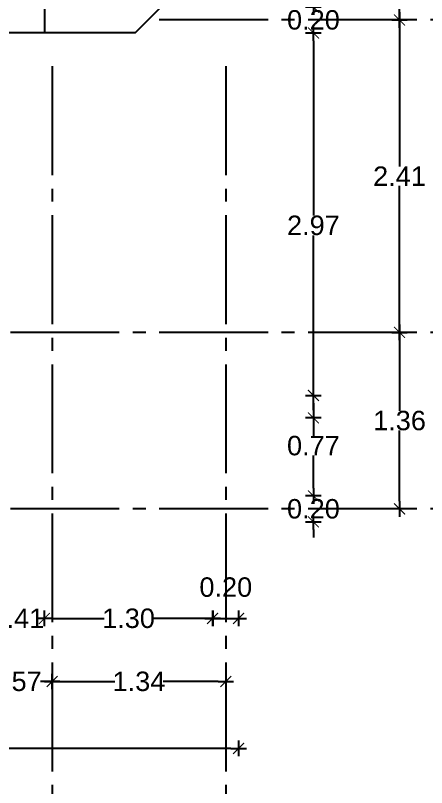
# Model space of a CAD drawing. Header units: millimetres. Extents: x 1217 to 2428, y 234 to 779.
# Drawn here: x 2365.27 to 2368.45, y 520.48 to 526.44 of the extents above; entities that cross this region are included whole.
import ezdxf

# ---------------------------------------------------------------- set-up
doc = ezdxf.new("R2010")
doc.units = ezdxf.units.MM
doc.linetypes.add('ACAD_ISO04W100', pattern=[30, 24, -3, 0, -3])
doc.layers.get('0').update_dxf_attribs({"lineweight": 5})
for name, color, linetype in [('0.2', 2, 'Continuous'), ('COTAS', 252, 'Continuous'), ('Ejes', 8, 'Continuous'), ('muros', 7, 'Continuous')]:
    doc.layers.add(name, color=color, linetype=linetype)
doc.styles.add('INTERARQ', font='arial.ttf')
doc.dimstyles.new('ESCALA_1-50', dxfattribs={"dimtxt": 0.15, "dimasz": 0.06, "dimexe": 0.18, "dimexo": 0.0625, "dimgap": 0, "dimtad": 0, "dimtih": 1, "dimtoh": 1, "dimzin": 0, "dimdsep": 46, "dimtxsty": 'INTERARQ', "dimblk": 'DIMTICK', "dimcen": 0, "dimse1": 1, "dimse2": 1, "dimclrd": 256, "dimclre": 1, "dimclrt": 2, "dimadec": 0, "dimazin": 0, "dimtfac": 4.5, "dimtofl": 0, "dimtmove": 2, "dimatfit": 3, "dimldrblk": 'DIMTICK', "dimfxl": 1, "dimtolj": 1, "dimtzin": 0, "dimarcsym": 0})

# ---------------------------------------------------------------- blocks, each defined once
blk = doc.blocks.new('DIMTICK')
at = {"color": 1}
for p, q in [((0, 1), (0, -1)), ((-1, 0), (1, 0))]:
    blk.add_line(p, q, dxfattribs=at)
at = {"color": 3, "const_width": 0.141}
blk.add_lwpolyline([(0.707, 0.707), (-0.707, -0.707)], dxfattribs=at)
blk = doc.blocks.new('*D413')
at = {"layer": 'COTAS', "lineweight": -2, "ltscale": 3, "transparency": 16777216}
for p, q in [((2365.0284, 521.7846), (2364.9684, 521.7846)), ((2365.5583, 521.7846), (2365.6183, 521.7846))]:
    blk.add_line(p, q, dxfattribs=at)
at = {"layer": 'Defpoints', "color": 0, "ltscale": 3, "transparency": 16777216}
for p in [(2365.4983, 526.0801), (2365.0884, 523.1102), (2365.4983, 521.7846)]:
    blk.add_point(p, dxfattribs=at)
at = {"layer": 'COTAS', "lineweight": -2, "ltscale": 3, "transparency": 16777216, "xscale": 0.06, "yscale": 0.06, "zscale": 0.06}
blk.add_blockref('DIMTICK', (2365.0884, 521.7846), dxfattribs=at)
at = {"layer": 'COTAS', "lineweight": -2, "ltscale": 3, "transparency": 16777216, "xscale": 0.06, "yscale": 0.06, "zscale": 0.06, "rotation": 180}
blk.add_blockref('DIMTICK', (2365.4983, 521.7846), dxfattribs=at)
at = {"layer": 'COTAS', "color": 2, "ltscale": 3, "transparency": 16777216, "insert": (2365.2934, 521.7846), "char_height": 0.15, "attachment_point": 5, "style": 'INTERARQ'}
blk.add_mtext('\\A1;0.41', dxfattribs=at)
blk = doc.blocks.new('*D414')
at = {"layer": 'COTAS', "lineweight": -2, "ltscale": 3, "transparency": 16777216}
for p, q in [((2365.5583, 521.7846), (2365.9608, 521.7846)), ((2366.7383, 521.7846), (2366.3358, 521.7846))]:
    blk.add_line(p, q, dxfattribs=at)
at = {"layer": 'Defpoints', "color": 0, "ltscale": 3, "transparency": 16777216}
for p in [(2366.7983, 526.2801), (2365.4983, 526.0801), (2366.7983, 521.7846)]:
    blk.add_point(p, dxfattribs=at)
at = {"layer": 'COTAS', "lineweight": -2, "ltscale": 3, "transparency": 16777216, "xscale": 0.06, "yscale": 0.06, "zscale": 0.06, "rotation": 180}
blk.add_blockref('DIMTICK', (2365.4983, 521.7846), dxfattribs=at)
at = {"layer": 'COTAS', "lineweight": -2, "ltscale": 3, "transparency": 16777216, "xscale": 0.06, "yscale": 0.06, "zscale": 0.06}
blk.add_blockref('DIMTICK', (2366.7983, 521.7846), dxfattribs=at)
at = {"layer": 'COTAS', "color": 2, "ltscale": 3, "transparency": 16777216, "insert": (2366.1483, 521.7846), "char_height": 0.15, "attachment_point": 5, "style": 'INTERARQ'}
blk.add_mtext('\\A1;1.30', dxfattribs=at)
blk = doc.blocks.new('*D415')
at = {"layer": 'COTAS', "lineweight": -2, "ltscale": 3, "transparency": 16777216}
blk.add_line((2366.8583, 521.7846), (2366.9383, 521.7846), dxfattribs=at)
at = {"layer": 'Defpoints', "color": 0, "ltscale": 3, "transparency": 16777216}
for p in [(2366.7983, 526.2801), (2366.9983, 526.0801), (2366.9983, 521.7846)]:
    blk.add_point(p, dxfattribs=at)
at = {"layer": 'COTAS', "lineweight": -2, "ltscale": 3, "transparency": 16777216, "xscale": 0.06, "yscale": 0.06, "zscale": 0.06, "rotation": 180}
blk.add_blockref('DIMTICK', (2366.7983, 521.7846), dxfattribs=at)
at = {"layer": 'COTAS', "lineweight": -2, "ltscale": 3, "transparency": 16777216, "xscale": 0.06, "yscale": 0.06, "zscale": 0.06}
blk.add_blockref('DIMTICK', (2366.9983, 521.7846), dxfattribs=at)
at = {"layer": 'COTAS', "color": 2, "ltscale": 3, "transparency": 16777216, "insert": (2366.8995, 522.0252), "char_height": 0.15, "attachment_point": 5, "style": 'INTERARQ'}
blk.add_mtext('\\A1;0.20', dxfattribs=at)
blk = doc.blocks.new('*D424')
at = {"layer": 'COTAS', "lineweight": -2, "ltscale": 3, "transparency": 16777216}
for p, q in [((2365.0496, 521.2982), (2365.0789, 521.2982)), ((2365.498, 521.2982), (2365.4686, 521.2982))]:
    blk.add_line(p, q, dxfattribs=at)
at = {"layer": 'Defpoints', "color": 0, "ltscale": 3, "transparency": 16777216}
for p in [(2364.9896, 522.4081), (2365.558, 522.4081, 0), (2365.558, 521.2982)]:
    blk.add_point(p, dxfattribs=at)
at = {"layer": 'COTAS', "lineweight": -2, "ltscale": 3, "transparency": 16777216, "xscale": 0.06, "yscale": 0.06, "zscale": 0.06, "rotation": 180}
blk.add_blockref('DIMTICK', (2364.9896, 521.2982), dxfattribs=at)
at = {"layer": 'COTAS', "lineweight": -2, "ltscale": 3, "transparency": 16777216, "xscale": 0.06, "yscale": 0.06, "zscale": 0.06}
blk.add_blockref('DIMTICK', (2365.558, 521.2982), dxfattribs=at)
at = {"layer": 'COTAS', "color": 2, "ltscale": 3, "transparency": 16777216, "insert": (2365.2738, 521.2982), "char_height": 0.15, "attachment_point": 5, "style": 'INTERARQ'}
blk.add_mtext('\\A1;0.57', dxfattribs=at)
blk = doc.blocks.new('*D425')
at = {"layer": 'COTAS', "lineweight": -2, "ltscale": 3, "transparency": 16777216}
for p, q in [((2365.618, 521.2982), (2366.0413, 521.2982)), ((2366.8395, 521.2982), (2366.4162, 521.2982))]:
    blk.add_line(p, q, dxfattribs=at)
at = {"layer": 'Defpoints', "color": 0, "ltscale": 3, "transparency": 16777216}
for p in [(2365.558, 522.4081, 0), (2366.8995, 522.4081), (2366.8995, 521.2982)]:
    blk.add_point(p, dxfattribs=at)
at = {"layer": 'COTAS', "lineweight": -2, "ltscale": 3, "transparency": 16777216, "xscale": 0.06, "yscale": 0.06, "zscale": 0.06, "rotation": 180}
blk.add_blockref('DIMTICK', (2365.558, 521.2982), dxfattribs=at)
at = {"layer": 'COTAS', "lineweight": -2, "ltscale": 3, "transparency": 16777216, "xscale": 0.06, "yscale": 0.06, "zscale": 0.06}
blk.add_blockref('DIMTICK', (2366.8995, 521.2982), dxfattribs=at)
at = {"layer": 'COTAS', "color": 2, "ltscale": 3, "transparency": 16777216, "insert": (2366.2287, 521.2982), "char_height": 0.15, "attachment_point": 5, "style": 'INTERARQ'}
blk.add_mtext('\\A1;1.34', dxfattribs=at)
blk = doc.blocks.new('*D426')
at = {"layer": 'COTAS', "lineweight": -2, "ltscale": 3, "transparency": 16777216}
for p, q in [((2352.9384, 520.782), (2359.6931, 520.782)), ((2366.9383, 520.782), (2360.1836, 520.782))]:
    blk.add_line(p, q, dxfattribs=at)
at = {"layer": 'Defpoints', "color": 0, "ltscale": 3, "transparency": 16777216}
for p in [(2352.8784, 526.0801, 0), (2366.9983, 526.0801, 0), (2366.9983, 520.782)]:
    blk.add_point(p, dxfattribs=at)
at = {"layer": 'COTAS', "lineweight": -2, "ltscale": 3, "transparency": 16777216, "xscale": 0.06, "yscale": 0.06, "zscale": 0.06, "rotation": 180}
blk.add_blockref('DIMTICK', (2352.8784, 520.782), dxfattribs=at)
at = {"layer": 'COTAS', "lineweight": -2, "ltscale": 3, "transparency": 16777216, "xscale": 0.06, "yscale": 0.06, "zscale": 0.06}
blk.add_blockref('DIMTICK', (2366.9983, 520.782), dxfattribs=at)
at = {"layer": 'COTAS', "color": 2, "ltscale": 3, "transparency": 16777216, "insert": (2359.9384, 520.782), "char_height": 0.15, "attachment_point": 5, "style": 'INTERARQ'}
blk.add_mtext('\\A1;14.12', dxfattribs=at)
blk = doc.blocks.new('*D463')
at = {"layer": 'COTAS', "lineweight": -2, "ltscale": 3, "transparency": 16777216}
for p, q in [((2367.5764, 522.7893), (2367.5764, 522.8493)), ((2367.5764, 522.4693), (2367.5764, 522.4093))]:
    blk.add_line(p, q, dxfattribs=at)
at = {"layer": 'Defpoints', "color": 0, "ltscale": 3, "transparency": 16777216}
for p in [(2364.0307, 522.7293, 0), (2367.5764, 522.7293), (2364.1135, 522.5293, 0)]:
    blk.add_point(p, dxfattribs=at)
at = {"layer": 'COTAS', "lineweight": -2, "ltscale": 3, "transparency": 16777216, "xscale": 0.06, "yscale": 0.06, "zscale": 0.06}
for p, rotation in [((2367.5764, 522.7293), 270), ((2367.5764, 522.5293), 90)]:
    blk.add_blockref('DIMTICK', p, dxfattribs=dict(at, rotation=rotation))
at = {"layer": 'COTAS', "color": 2, "ltscale": 3, "transparency": 16777216, "insert": (2367.5764, 522.6293), "char_height": 0.15, "attachment_point": 5, "style": 'INTERARQ'}
blk.add_mtext('\\A1;0.20', dxfattribs=at)
blk = doc.blocks.new('*D464')
at = {"layer": 'COTAS', "lineweight": -2, "ltscale": 3, "transparency": 16777216}
for p, q in [((2367.5764, 523.4441), (2367.5764, 523.1933)), ((2367.5764, 522.7893), (2367.5764, 523.0401))]:
    blk.add_line(p, q, dxfattribs=at)
at = {"layer": 'Defpoints', "color": 0, "ltscale": 3, "transparency": 16777216}
for p in [(2365.0884, 523.5041, 0), (2367.5764, 523.5041), (2364.0307, 522.7293, 0)]:
    blk.add_point(p, dxfattribs=at)
at = {"layer": 'COTAS', "lineweight": -2, "ltscale": 3, "transparency": 16777216, "xscale": 0.06, "yscale": 0.06, "zscale": 0.06}
for p, rotation in [((2367.5764, 523.5041), 90), ((2367.5764, 522.7293), 270)]:
    blk.add_blockref('DIMTICK', p, dxfattribs=dict(at, rotation=rotation))
at = {"layer": 'COTAS', "color": 2, "ltscale": 3, "transparency": 16777216, "insert": (2367.5764, 523.1167), "char_height": 0.15, "attachment_point": 5, "style": 'INTERARQ'}
blk.add_mtext('\\A1;0.77', dxfattribs=at)
blk = doc.blocks.new('*D730')
at = {"layer": 'COTAS', "lineweight": -2, "ltscale": 3, "transparency": 16777216}
for p, q in [((2367.5764, 526.2412), (2367.5764, 524.8928)), ((2367.5764, 523.3913), (2367.5764, 524.7397))]:
    blk.add_line(p, q, dxfattribs=at)
at = {"layer": 'Defpoints', "color": 0, "ltscale": 3, "transparency": 16777216}
for p in [(2365.0884, 526.3012), (2367.5764, 526.3012), (2365.0884, 523.3313, 0)]:
    blk.add_point(p, dxfattribs=at)
at = {"layer": 'COTAS', "lineweight": -2, "ltscale": 3, "transparency": 16777216, "xscale": 0.06, "yscale": 0.06, "zscale": 0.06}
for p, rotation in [((2367.5764, 526.3012), 90), ((2367.5764, 523.3313), 270)]:
    blk.add_blockref('DIMTICK', p, dxfattribs=dict(at, rotation=rotation))
at = {"layer": 'COTAS', "color": 2, "ltscale": 3, "transparency": 16777216, "insert": (2367.5764, 524.8162), "char_height": 0.15, "attachment_point": 5, "style": 'INTERARQ'}
blk.add_mtext('\\A1;2.97', dxfattribs=at)
blk = doc.blocks.new('*D759')
at = {"layer": 'COTAS', "lineweight": -2, "ltscale": 3, "transparency": 16777216}
for p, q in [((2368.2415, 523.9313), (2368.2415, 523.3869)), ((2368.2415, 522.6892), (2368.2415, 523.2336))]:
    blk.add_line(p, q, dxfattribs=at)
at = {"layer": 'Defpoints', "color": 0, "ltscale": 3, "transparency": 16777216}
for p in [(2366.8995, 523.9913, 0), (2368.2415, 523.9913), (2368.2256, 522.6292, 0)]:
    blk.add_point(p, dxfattribs=at)
at = {"layer": 'COTAS', "lineweight": -2, "ltscale": 3, "transparency": 16777216, "xscale": 0.06, "yscale": 0.06, "zscale": 0.06}
for p, rotation in [((2368.2415, 523.9913), 90), ((2368.2415, 522.6292), 270)]:
    blk.add_blockref('DIMTICK', p, dxfattribs=dict(at, rotation=rotation))
at = {"layer": 'COTAS', "color": 2, "ltscale": 3, "transparency": 16777216, "insert": (2368.2415, 523.3102), "char_height": 0.15, "attachment_point": 5, "style": 'INTERARQ'}
blk.add_mtext('\\A1;1.36', dxfattribs=at)
blk = doc.blocks.new('*D760')
at = {"layer": 'COTAS', "lineweight": -2, "ltscale": 3, "transparency": 16777216}
for p, q in [((2368.2415, 526.3412), (2368.2415, 525.2715)), ((2368.2415, 524.0513), (2368.2415, 525.1209))]:
    blk.add_line(p, q, dxfattribs=at)
at = {"layer": 'Defpoints', "color": 0, "ltscale": 3, "transparency": 16777216}
for p in [(2366.9983, 526.4012, 0), (2368.2415, 526.4012), (2366.8995, 523.9913, 0)]:
    blk.add_point(p, dxfattribs=at)
at = {"layer": 'COTAS', "lineweight": -2, "ltscale": 3, "transparency": 16777216, "xscale": 0.06, "yscale": 0.06, "zscale": 0.06}
for p, rotation in [((2368.2415, 526.4012), 90), ((2368.2415, 523.9913), 270)]:
    blk.add_blockref('DIMTICK', p, dxfattribs=dict(at, rotation=rotation))
at = {"layer": 'COTAS', "color": 2, "ltscale": 3, "transparency": 16777216, "insert": (2368.2415, 525.1962), "char_height": 0.15, "attachment_point": 5, "style": 'INTERARQ'}
blk.add_mtext('\\A1;2.41', dxfattribs=at)
blk = doc.blocks.new('*D761')
at = {"layer": 'COTAS', "lineweight": -2, "ltscale": 3, "transparency": 16777216}
for p, q in [((2368.2415, 529.0678), (2368.2415, 527.8412)), ((2368.2415, 526.4612), (2368.2415, 527.6879))]:
    blk.add_line(p, q, dxfattribs=at)
at = {"layer": 'Defpoints', "color": 0, "ltscale": 3, "transparency": 16777216}
for p in [(2366.9983, 529.1278), (2368.2415, 529.1278), (2366.9983, 526.4012, 0)]:
    blk.add_point(p, dxfattribs=at)
at = {"layer": 'COTAS', "lineweight": -2, "ltscale": 3, "transparency": 16777216, "xscale": 0.06, "yscale": 0.06, "zscale": 0.06}
for p, rotation in [((2368.2415, 529.1278), 90), ((2368.2415, 526.4012), 270)]:
    blk.add_blockref('DIMTICK', p, dxfattribs=dict(at, rotation=rotation))
at = {"layer": 'COTAS', "color": 2, "ltscale": 3, "transparency": 16777216, "insert": (2368.2415, 527.7645), "char_height": 0.15, "attachment_point": 5, "style": 'INTERARQ'}
blk.add_mtext('\\A1;2.73', dxfattribs=at)
blk = doc.blocks.new('*D468')
at = {"layer": 'COTAS', "lineweight": -2, "ltscale": 3, "transparency": 16777216}
for p, q in [((2368.8564, 555.1033), (2368.8564, 538.9229)), ((2368.8564, 522.5893), (2368.8564, 538.7696))]:
    blk.add_line(p, q, dxfattribs=at)
at = {"layer": 'Defpoints', "color": 0, "ltscale": 3, "transparency": 16777216}
for p in [(2364.1135, 555.1633, 0), (2368.8564, 555.1633), (2364.1135, 522.5293, 0)]:
    blk.add_point(p, dxfattribs=at)
at = {"layer": 'COTAS', "lineweight": -2, "ltscale": 3, "transparency": 16777216, "xscale": 0.06, "yscale": 0.06, "zscale": 0.06}
for p, rotation in [((2368.8564, 555.1633), 90), ((2368.8564, 522.5293), 270)]:
    blk.add_blockref('DIMTICK', p, dxfattribs=dict(at, rotation=rotation))
at = {"layer": 'COTAS', "color": 2, "ltscale": 3, "transparency": 16777216, "insert": (2368.8564, 538.8463), "char_height": 0.15, "attachment_point": 5, "style": 'INTERARQ'}
blk.add_mtext('\\A1;32.63', dxfattribs=at)
blk = doc.blocks.new('*D544')
at = {"layer": 'COTAS', "lineweight": -2, "ltscale": 3, "transparency": 16777216}
for p, q in [((2367.5764, 526.5612), (2367.5764, 526.6212)), ((2367.5764, 526.2412), (2367.5764, 526.1812))]:
    blk.add_line(p, q, dxfattribs=at)
at = {"layer": 'Defpoints', "color": 0, "ltscale": 3, "transparency": 16777216}
for p in [(2366.1155, 526.5012, 0), (2366.1983, 526.3012), (2367.5764, 526.3012)]:
    blk.add_point(p, dxfattribs=at)
at = {"layer": 'COTAS', "lineweight": -2, "ltscale": 3, "transparency": 16777216, "xscale": 0.06, "yscale": 0.06, "zscale": 0.06}
for p, rotation in [((2367.5764, 526.5012), 270), ((2367.5764, 526.3012), 90)]:
    blk.add_blockref('DIMTICK', p, dxfattribs=dict(at, rotation=rotation))
at = {"layer": 'COTAS', "color": 2, "ltscale": 3, "transparency": 16777216, "insert": (2367.5764, 526.4012), "char_height": 0.15, "attachment_point": 5, "style": 'INTERARQ'}
blk.add_mtext('\\A1;0.20', dxfattribs=at)

msp = doc.modelspace()

# ---------------------------------------------------------------- linework, layer by layer
at = {"layer": '0.2', "elevation": 0}
msp.add_lwpolyline([(2365.57839, 533.58873), (2366.99833, 533.58872), (2366.99833, 527.10122), (2366.19833, 526.30122), (2365.49834, 526.30121)], dxfattribs=at)
at = {"layer": 'Ejes', "linetype": 'ACAD_ISO04W100', "ltscale": 0.035, "elevation": 0}
for points in [[(2369.52562, 526.40119), (2366.2983, 526.40119)], [(2365.55796, 526.0446), (2365.55796, 520.27572)], [(2366.89951, 526.0446), (2366.89951, 520.03979)], [(2369.52562, 523.99126), (2365.08838, 523.99126)], [(2369.52562, 522.62918), (2350.42715, 522.62918)], [(2369.52562, 522.62918), (2350.42715, 522.62918)]]:
    msp.add_lwpolyline(points, dxfattribs=at)
at = {"layer": 'muros', "elevation": 0}
msp.add_lwpolyline([(2362.10848, 526.30121), (2362.10848, 526.50121), (2365.49834, 526.50121), (2365.49834, 526.30121), (2365.08838, 526.30121)], dxfattribs=at)

# ---------------------------------------------------------------- dimensions: what is measured, and where the dimension line sits
at = {"layer": 'COTAS', "ltscale": 3}
for base, p1, p2, picture, middle in [((2368.85635, 555.16328, 0), (2364.11354, 522.52928, 0), (2364.11354, 555.16328, 0), '*D468', (2368.85635, 538.84628, 0)), ((2368.24149, 529.12785, 0), (2366.99833, 526.40119, 0), (2366.99833, 529.12785, 0), '*D761', (2368.24149, 527.76452, 0)), ((2367.57642, 526.30122, 0), (2366.11548, 526.50121, 0), (2366.19833, 526.30122, 0), '*D544', (2367.57642, 526.40121, 0)), ((2368.24149, 526.40119, 0), (2366.89951, 523.99126, 0), (2366.99833, 526.40119, 0), '*D760', (2368.24149, 525.19623, 0)), ((2367.5764, 526.30121, 0), (2365.08838, 523.33128, 0), (2365.08838, 526.30121, 0), '*D730', (2367.5764, 524.81624, 0)), ((2368.24149, 523.99126, 0), (2368.22561, 522.62918, 0), (2366.89951, 523.99126, 0), '*D759', (2368.24149, 523.31022, 0)), ((2367.57641, 523.50412, 0), (2364.0307, 522.72928, 0), (2365.08838, 523.50412, 0), '*D464', (2367.57641, 523.1167, 0)), ((2367.57641, 522.72928, 0), (2364.11354, 522.52928, 0), (2364.0307, 522.72928, 0), '*D463', (2367.57641, 522.62928, 0))]:
    dim = msp.add_linear_dim(base=base, p1=p1, p2=p2, angle=90, dimstyle='ESCALA_1-50', dxfattribs=at)
    dim.commit()
    dim.dimension.update_dxf_attribs({"geometry": picture, "text_midpoint": middle})
for base, p1, p2, picture, middle in [((2366.79833, 521.78458, 0), (2365.49834, 526.08011, 0), (2366.79833, 526.28011, 0), '*D414', (2366.14833, 521.78458, 0)), ((2366.99833, 520.782, 0), (2352.87842, 526.08013, 0), (2366.99833, 526.08011, 0), '*D426', (2359.93837, 520.782, 0)), ((2365.49834, 521.78458, 0), (2365.08838, 523.11017, 0), (2365.49834, 526.08011, 0), '*D413', (2365.29336, 521.78458, 0)), ((2365.55796, 521.29824, 0), (2364.98956, 522.40807, 0), (2365.55796, 522.40807, 0), '*D424', (2365.27376, 521.29824, 0)), ((2366.89951, 521.29824, 0), (2365.55796, 522.40807, 0), (2366.89951, 522.40808, 0), '*D425', (2366.22874, 521.29824, 0))]:
    dim = msp.add_linear_dim(base=base, p1=p1, p2=p2, dimstyle='ESCALA_1-50', dxfattribs=at)
    dim.commit()
    dim.dimension.update_dxf_attribs({"geometry": picture, "text_midpoint": middle})
dim = msp.add_linear_dim(base=(2366.99833, 521.78458, 0), p1=(2366.79833, 526.28011, 0), p2=(2366.99833, 526.08011, 0), dimstyle='ESCALA_1-50', dxfattribs=at)
dim.commit()
dim.dimension.update_dxf_attribs({"geometry": '*D415', "text_midpoint": (2366.89951, 522.02524, 0), "dimtype": 160})

doc.saveas('drawing.dxf')
